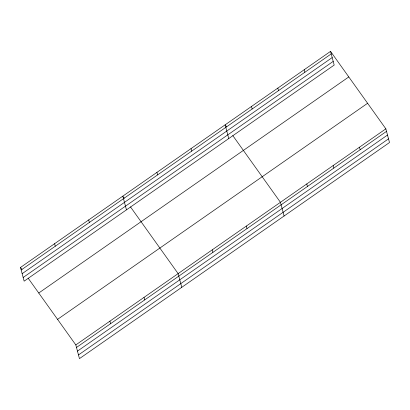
<?xml version="1.0" encoding="UTF-8"?>
<svg xmlns="http://www.w3.org/2000/svg" width="410" height="410" viewBox="0 0 410 410"><rect width="100%" height="100%" fill="white"/><g stroke="black" fill="none" stroke-linecap="round" stroke-linejoin="round"><path stroke-width="0.61" d="M330.542 51.373L334.186 65.077L24.144 281.163L20.5 267.463L330.542 51.373L385.856 128.837L389.5 142.536L79.458 358.627L75.814 344.923L28.167 278.195M21.171 269.98L331.213 53.894M22.15 273.67L332.192 57.584M23.165 277.473L333.207 61.387M38.755 293.022L348.792 76.936M57.559 319.359L367.601 103.274M75.814 344.923L385.856 128.837M76.486 347.444L386.522 131.354M77.464 351.134L387.506 135.044M78.479 354.937L388.516 138.846M226.586 126.89L225.126 124.845L228.775 138.544M232.793 135.582L280.44 202.304L284.084 216.008M124.276 198.199L122.815 196.154L126.459 209.853M130.477 206.886L178.124 273.613L181.773 287.318M20.5 267.463L21.961 269.508M359.498 147.205L360.17 149.722M333.145 165.568L333.817 168.09M304.189 69.741L304.861 72.262M306.793 183.936L307.464 186.458M277.837 88.109L278.503 90.63M251.479 106.477L252.15 108.993M246.333 226.074L247.004 228.595M191.024 148.615L191.695 151.131M212.231 249.844L212.903 252.365M156.917 172.385L157.589 174.901M144.023 297.383L144.694 299.905M88.709 219.924L89.38 222.44M109.916 321.153L110.587 323.674M54.607 243.694L55.273 246.21"/></g></svg>
